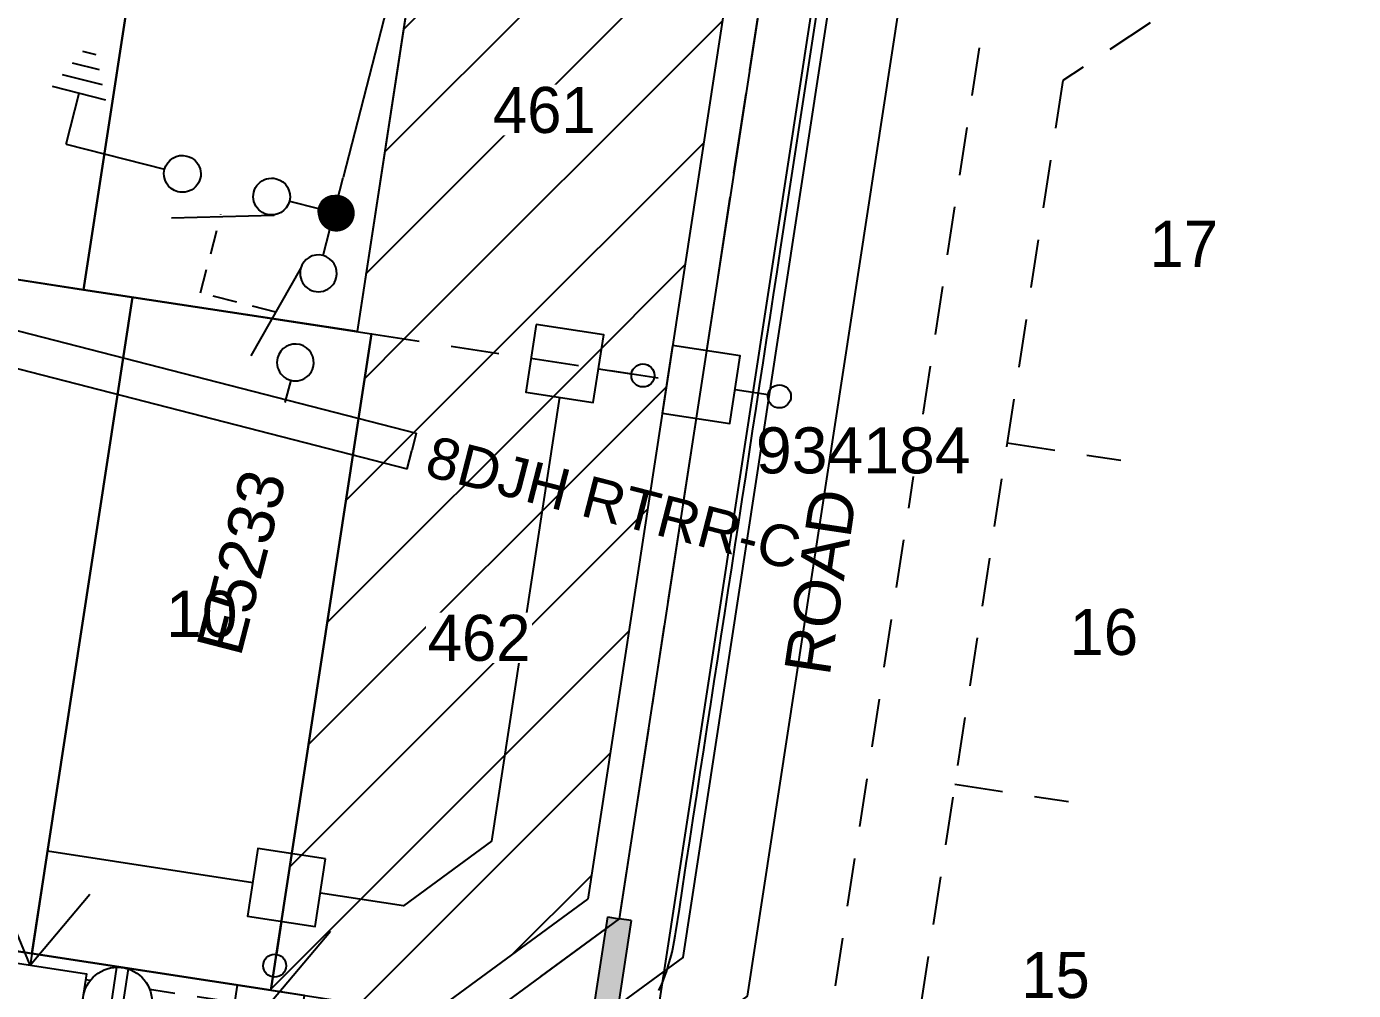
# Model space of a CAD drawing. Header units: metres. Extents: x 301343 to 301607, y 6240179 to 6240499.
# Drawn here: x 301537.2 to 301594.8, y 6240357.2 to 6240399.1 of the extents above; entities that cross this region are included whole.
import ezdxf
from ezdxf.enums import TextEntityAlignment as Align

# ---------------------------------------------------------------- set-up
doc = ezdxf.new("R2010")
doc.units = ezdxf.units.M
doc.header["$LTSCALE"] = 0.7
for name, pattern in [('A', [0]), ('Cable Exist OH', [1, 1, 0]), ('Dash', [5, 3, -2]), ('IE Trench LV', [6.5, 5, -1.5])]:
    doc.linetypes.add(name, pattern=pattern)
doc.layers.get('0').update_dxf_attribs({"color": 6})
for name, color, linetype in [('_User Miscellaneous11', 7, 'Continuous'), ('_User Miscellaneous4', 7, 'Continuous'), ('_User Miscellaneous7', 150, 'Continuous'), ('_User Miscellaneous8', 7, 'Continuous'), ('Cadastre Developer_SP_NEW', 4, 'Continuous'), ('Cadastre Roads_SP_EXT', 4, 'Continuous'), ('Cadastre Roads_SP_NEW', 8, 'Continuous'), ('Duct_SP_NEW', 2, 'Continuous'), ('Equip_HV_NEW', 2, 'Continuous'), ('Equip_LV_NEW', 5, 'Continuous'), ('Mains_HV_NEW_U72', 2, 'Continuous'), ('Mains_LV_NEW_R6', 2, 'Continuous'), ('Mains_LV_NEW_T84', 2, 'Continuous'), ('Services_SP_NEW_UG', 2, 'Continuous'), ('SupportsUG_SP_LV_NEW', 2, 'Continuous'), ('SupportsUG_SP_LV_SL_NEW', 2, 'Continuous'), ('Trench_SP_NEW', 2, 'Continuous')]:
    doc.layers.add(name, color=color, linetype=linetype)
doc.layers.add('_User Miscellaneous5', color=7, linetype='Continuous', lineweight=35)
doc.layers.add('_User Notes', color=7, linetype='Continuous', plot=False)
doc.styles.add('ARIAL', font='arial.ttf', dxfattribs={"height": 2})
doc.styles.add('Dot', font='dotfont.shx', dxfattribs={"height": 2})
doc.styles.add('POLE_LABEL', font='arial.ttf')
doc.styles.add('SL_LABEL', font='arial.ttf')
doc.styles.get("Standard").update_dxf_attribs({"font": 'arial.ttf'})
doc.styles.add('style1', font='iso3098b.shx')
doc.styles.add('SWG_LABEL', font='arial.ttf')
doc.styles.add('SWITCH_LABEL', font='arial.ttf', dxfattribs={"height": 2.5})
doc.linetypes.add('Cable New UG', pattern='A,8,-1,["x",style1,S=3.5,R=0,X=0.35,Y=-1],-3.5', length=12.5)
doc.linetypes.add('Cable Z', pattern='A,8,-1,["Z",Standard,S=2.5,R=0,X=0.35,Y=-1.25],-3.5', length=12.5)

# ---------------------------------------------------------------- blocks, each defined once
blk = doc.blocks.new('*U37')
at = {"lineweight": -3}
blk.add_lwpolyline([(-2.475, 2.49), (2.475, 2.49), (2.475, 0.51), (-2.475, 0.51)], close=True, dxfattribs=at)
for tag, flags, p in [('STREET_CODE', 9, (1.5, 3.5)), ('OWNED_BY', 9, (1.5, 3.3)), ('OPERATED_BY', 9, (1.5, 3.1)), ('MAINTAINED_BY', 9, (1.5, 2.9)), ('STATE', 9, (1.5, 2.7)), ('SUPPORT_TYPE', 9, (1.5, 2.5)), ('USAGE', 9, (1.5, 2.3)), ('SUBURB', 9, (1.5, 1.7)), ('LEGEND', 9, (1.5, 2.1)), ('PARENT', 9, (1.5, 1.9)), ('STREETNAME', 9, (1.5, 1.5)), ('LOCATION', 9, (1.5, 1.3)), ('NOTES', 9, (1.5, 1.1)), ('Z', 1, (1.5, 0.9))]:
    blk.add_attdef(tag, text='', height=0.2, dxfattribs=dict(flags=flags)).set_placement(p, align=Align.MIDDLE_LEFT)
at = {"layer": '_User Miscellaneous4', "style": 'ARIAL', "flags": 8}
blk.add_attdef('ASSET_NUM', text='', height=2, dxfattribs=at).set_placement((2, 5.5), align=Align.MIDDLE_LEFT)
blk = doc.blocks.new('A$C1B2C29DD')
at = {"layer": 'Services_SP_NEW_UG', "color": 2, "flags": 128}
for points in [[(0, 0), (-2.1, 3.444)], [(0, 0), (2.1, 3.444)]]:
    blk.add_lwpolyline(points, dxfattribs=at)
blk = doc.blocks.new('*U80')
at = {"layer": 'Services_SP_NEW_UG', "color": 2, "flags": 128}
blk.add_lwpolyline([(10.422, -0.75), (12.669, 2.934)], dxfattribs=at)
at = {"layer": 'Services_SP_NEW_UG', "color": 2, "linetype": 'Dash', "ltscale": 0.7, "flags": 128}
blk.add_lwpolyline([(2.473, -0.75), (10.422, -0.75)], dxfattribs=at)
blk = doc.blocks.new('*U38')
at = {"layer": '_User Miscellaneous7', "lineweight": -3}
blk.add_lwpolyline([(0, -3.03), (0, -1.58)], dxfattribs=at)
blk.add_lwpolyline([(-1.485, -6), (1.485, -6), (1.485, -3.03), (-1.485, -3.03)], close=True, dxfattribs=at)
blk.add_circle((0, -1.08), 0.5, dxfattribs=at)
at = {"layer": '_User Miscellaneous8', "color": 2, "lineweight": -3}
blk.add_lwpolyline([(-1.485, 0), (1.485, 0), (1.485, 2.97), (-1.485, 2.97)], close=True, dxfattribs=at)
at = {"style": 'POLE_LABEL', "flags": 9}
blk.add_attdef('STRUCTURE_PLANT_NUMBER', text='', height=0.2, dxfattribs=at).set_placement((1.641, 1.727), align=Align.MIDDLE_LEFT)
for tag, flags, p in [('STREET_CODE', 9, (1.641, 1.485)), ('OWNED_BY', 9, (1.641, 1.085)), ('COLUMN_TYPE', 9, (1.641, 1.285)), ('OPERATED_BY', 9, (1.641, 0.885)), ('STATE', 9, (1.641, 0.485)), ('MAINTAINED_BY', 9, (1.641, 0.685)), ('USAGE', 9, (1.641, 0.285)), ('LEGEND', 9, (1.641, 0.085)), ('SUBURB', 9, (1.641, -0.315)), ('STREETNAME', 9, (1.641, -0.515)), ('PARENT', 9, (1.641, -0.115)), ('LOCATION', 9, (1.641, -0.715)), ('NOTES', 9, (1.641, -0.915)), ('LABEL_ALIGNMENT', 9, (1.641, -1.115)), ('Z', 1, (1.641, -1.315))]:
    blk.add_attdef(tag, text='', height=0.2, dxfattribs=dict(flags=flags)).set_placement(p, align=Align.MIDDLE_LEFT)
at = {"layer": '_User Miscellaneous5', "style": 'ARIAL', "flags": 8}
blk.add_attdef('ASSET_NUM', text='', height=2, dxfattribs=at).set_placement((2, 3.485), align=Align.MIDDLE_LEFT)
blk = doc.blocks.new('*U62')
at = {"layer": '_User Miscellaneous8', "color": 2}
blk.add_line((0, 0), (0, 1.45), dxfattribs=at)
blk.add_circle((0, 1.95), 0.5, dxfattribs=at)
for tag, p, flags in [('Z', (0, 0), 1), ('OPERATED_BY', (0, -9.607), 9)]:
    blk.add_attdef(tag, p, '', height=0.2, dxfattribs=dict(flags=flags))
at = {"style": 'SL_LABEL', "flags": 9}
blk.add_attdef('STREET_CODE', text='', height=0.2, dxfattribs=at).set_placement((0, -0.2), align=Align.MIDDLE_LEFT)
at = {"flags": 9}
for tag, p in [('CONSTRUCTED_VOLTAGE', (0, -0.4)), ('CONTROL_TYPE', (0, -0.6)), ('LANTERN_PURPOSE', (0, -0.8)), ('LANTERN_TYPE', (0, -1)), ('NO_PHASES', (0, -1.2)), ('OPERATING_VOLTAGE', (0, -1.4)), ('ORIENTATION', (0, -1.6)), ('OWNED_BY', (0, -1.8)), ('STATE', (0, -2)), ('CEXIST', (0, -2.4)), ('USAGE', (0, -2.2)), ('CNEW', (0, -2.6)), ('CNUMBER', (0, -2.8)), ('CREMOVE', (0, -3)), ('CREPLACE', (0, -3.2)), ('LKINGHEIGHT', (0, -3.4)), ('LBRACKET', (0, -3.6)), ('LBRACKETVOCAB', (0, -3.8)), ('LCATEGORY', (0, -4)), ('LCHARGE1', (0, -4.2)), ('LCHARGE1PERCENT', (0, -4.4)), ('LCHARGE2', (0, -4.6)), ('LCHARGE2PERCENT', (0, -4.8)), ('LCHARGE3', (0, -5)), ('LCHARGE3PERCENT', (0, -5.2)), ('LEXIST', (0, -5.4)), ('LLAMP', (0, -5.6)), ('LLAMPVOCAB', (0, -5.8)), ('LMAST', (0, -6)), ('LMASTVOCAB', (0, -6.2)), ('LNEW', (0, -6.4)), ('LANTNUMBER', (0, -6.6)), ('LOUTREACH', (0, -7)), ('LOUTREACHVOCAB', (0, -7.2)), ('LRATECODE', (0, -7.4)), ('LREMOVE', (0, -7.6)), ('LREPLACE', (0, -7.8)), ('LTYPE', (0, -8)), ('SUBURB', (0, -8.6)), ('LTYPEVOCAB', (0, -8.2)), ('LEGEND', (0, -8.4)), ('STREETNAME', (0, -8.8)), ('LOCATION', (0, -9)), ('NOTES', (0, -9.2)), ('MAINTAINED_BY', (0, -9.863))]:
    blk.add_attdef(tag, text='', height=0.2, dxfattribs=at).set_placement(p, align=Align.MIDDLE_LEFT)
at = {"layer": '_User Notes', "style": 'SL_LABEL', "flags": 8}
blk.add_attdef('ASSET_NUM', text='', height=2.5, dxfattribs=at).set_placement((2, 2), align=Align.MIDDLE_LEFT)
at = {"layer": '_User Notes', "flags": 8}
blk.add_attdef('LNUMBER', text='', height=2.5, dxfattribs=at).set_placement((1.2, -2.8), align=Align.MIDDLE_LEFT)
blk = doc.blocks.new('LV_UG_LINKS_CLOSED_NEW')
for tag, flags, p in [('OPERATED_BY', 9, (1.5, -2)), ('MAINTAINED_BY', 9, (1.5, -2.2)), ('NUMBER_OF_PHASES', 9, (1.5, -2.4)), ('TYPE', 9, (1.5, -2.6)), ('Z', 1, (1.5, -2.8))]:
    blk.add_attdef(tag, text='', height=0.2, dxfattribs=dict(flags=flags)).set_placement(p, align=Align.MIDDLE_LEFT)
blk.add_wipeout([(-1.056, 1.057), (-1.18, 0.916), (-1.286, 0.761), (-1.371, 0.594), (-1.435, 0.417), (-1.476, 0.234), (-1.493, 0.047), (-1.487, -0.14), (-1.458, -0.326), (-1.406, -0.506), (-1.331, -0.678), (-1.236, -0.839), (-1.121, -0.988), (-0.988, -1.12), (-0.84, -1.235), (-0.679, -1.331), (-0.506, -1.406), (-0.326, -1.458), (-0.141, -1.487), (0.047, -1.493), (0.233, -1.476), (0.416, -1.435), (0.593, -1.371), (0.76, -1.286), (0.915, -1.181), (1.056, -1.057), (1.18, -0.916), (1.286, -0.761), (1.371, -0.594), (1.435, -0.417), (1.476, -0.234), (1.493, -0.047), (1.487, 0.14), (1.458, 0.326), (1.406, 0.506), (1.331, 0.678), (1.236, 0.839), (1.121, 0.988), (0.988, 1.12), (0.84, 1.235), (0.679, 1.331), (0.506, 1.406), (0.326, 1.458), (0.141, 1.487), (-0.047, 1.493), (-0.233, 1.476), (-0.416, 1.435), (-0.593, 1.371), (-0.76, 1.286), (-0.915, 1.181)])
for p, q in [((-0.25, -1.479), (-0.25, 1.479)), ((0.25, -1.479), (0.25, 1.479))]:
    blk.add_line(p, q)
blk.add_circle((0, 0), 1.5)
at = {"flags": 9}
for tag, p in [('ACTUAL_STATUS', (1.5, 0)), ('OPERATING_VOLTAGE', (1.5, -0.6)), ('CONSTRUCTED_VOLTAGE', (1.5, -0.2)), ('NO_PHASES', (1.5, -0.4)), ('ORIENTATION', (1.5, -0.8)), ('STATE', (1.5, -1)), ('SWITCH_TYPE', (1.5, -1.2)), ('OWNED_BY', (1.5, -1.8)), ('USAGE', (1.5, -1.4)), ('NOTES', (1.5, -1.6))]:
    blk.add_attdef(tag, text='', height=0.2, dxfattribs=at).set_placement(p, align=Align.MIDDLE_LEFT)
blk = doc.blocks.new('*U102')
for p, q in [((-1.6, 0), (-1.6, 69.895)), ((-1.6, 69.895), (-0.8, 69.895)), ((0, 69.895), (-0.8, 69.895)), ((0, 0), (0, 69.895)), ((-1.6, 0), (-0.8, 0)), ((0, 0), (-0.8, 0))]:
    blk.add_line(p, q)
at = {"style": 'ARIAL'}
blk.add_attdef('SWG_TYPE', text='', height=1.8, rotation=90, dxfattribs=at).set_placement((-0.8, 70.639), align=Align.MIDDLE_LEFT)
blk.add_attdef('SUB_TYPE', text='', height=1.8, rotation=90, dxfattribs=at).set_placement((-0.8, -0.757), align=Align.MIDDLE_RIGHT)
blk = doc.blocks.new('SWG_SIE_ES_NEW')
for p, q in [((-6.103, 0.747), (-1.804, 1.966)), ((2.223, -2.29), (4.623, -2.285)), ((2.524, -2.89), (4.324, -2.886)), ((2.826, -3.489), (4.026, -3.486)), ((3.127, -4.088), (3.727, -4.087))]:
    blk.add_line(p, q)
at = {"const_width": 0.8, "flags": 128}
blk.add_lwpolyline([(-9.091, -0.021, 1), (-8.291, -0.021, 1)], format="xyb", close=True, dxfattribs=at)
for points in [[(-5.789, -0.821, -1), (-5.793, 0.779, -1)], [(-1.789, -0.813, -1), (-1.793, 0.787, -1)]]:
    blk.add_lwpolyline(points, format="xyb", close=True)
for points in [[(-6.591, -0.023), (-7.891, -0.023)], [(3.423, -0.012), (-0.991, -0.012)], [(3.423, -0.012), (3.423, -2.288)]]:
    blk.add_lwpolyline(points)
at = {"flags": 1}
blk.add_attdef('Z', (0, 0), '', height=0.2, dxfattribs=at)
at = {"style": 'SWITCH_LABEL', "flags": 9}
blk.add_attdef('STREET_CODE', text='', height=0.2, dxfattribs=at).set_placement((0, -0.2), align=Align.MIDDLE_LEFT)
at = {"flags": 9}
for tag, p in [('ORIENTATION', (0, -0.4)), ('PARENT', (0, -0.6)), ('SUBURB', (0, -1)), ('STREETNAME', (0, -1.2)), ('USAGE', (0, -0.8)), ('LOCATION', (0, -1.4)), ('NOTES', (0, -1.6))]:
    blk.add_attdef(tag, text='', height=0.2, dxfattribs=at).set_placement(p, align=Align.MIDDLE_LEFT)
at = {"style": 'ARIAL', "flags": 8}
blk.add_attdef('ASSET_NUM', text='', height=2, dxfattribs=at).set_placement((-1.812, -3.151), align=Align.MIDDLE_CENTER)
blk = doc.blocks.new('SWG_SIE_SU_NEW')
blk.add_line((5.808, 0.79), (1.594, 1.938))
at = {"linetype": 'A', "lineweight": 0}
for p, q in [((8.381, 0.659), (8.379, -0.682)), ((8.579, -0.712), (8.581, 0.688)), ((8.781, 0.659), (8.779, -0.683)), ((7.981, 0.347), (7.98, -0.368)), ((8.18, -0.584), (8.181, 0.562)), ((8.98, -0.588), (8.981, 0.564)), ((9.181, 0.351), (9.18, -0.376))]:
    blk.add_line(p, q, dxfattribs=at)
at = {"linetype": 'Dash', "ltscale": 0.5}
blk.add_lwpolyline([(3.701, 1.364), (3.701, 4.733), (7.222, 4.733)], dxfattribs=at)
for points in [[(1.798, -0.802, 1), (1.802, 0.798, 1)], [(5.798, -0.81, 1), (5.802, 0.79, 1)]]:
    blk.add_lwpolyline(points, format="xyb", close=True)
for points in [[(1, 0), (0, 0)], [(6.6, -0.012), (10.1, -0.012)]]:
    blk.add_lwpolyline(points)
at = {"linetype": 'A', "lineweight": 0}
blk.add_circle((8.582, -0.012), 0.7, dxfattribs=at)
at = {"style": 'SWG_LABEL', "flags": 8}
blk.add_attdef('ASSET_NUM', text='', height=2, rotation=179.95437, dxfattribs=at).set_placement((-2.4, 0.012), align=Align.MIDDLE_LEFT)
at = {"flags": 1}
blk.add_attdef('Z', (0, 0), '', height=0.2, dxfattribs=at)
at = {"style": 'SWITCH_LABEL', "flags": 9}
blk.add_attdef('STREET_CODE', text='', height=0.2, dxfattribs=at).set_placement((0, 0), align=Align.MIDDLE_LEFT)
at = {"flags": 9}
for tag, p in [('ORIENTATION', (0, -0.2)), ('USAGE', (0, -0.6)), ('PARENT', (0, -0.4)), ('SUBURB', (0, -0.8)), ('STREETNAME', (0, -1)), ('LOCATION', (0, -1.2)), ('OWNED_BY', (-0.003, -1.619)), ('NOTES', (0, -1.4)), ('OPERATED_BY', (-0.009, -1.841)), ('MAINTAINED_BY', (-0.011, -2.048))]:
    blk.add_attdef(tag, text='', height=0.2, dxfattribs=at).set_placement(p, align=Align.MIDDLE_LEFT)

msp = doc.modelspace()

# ---------------------------------------------------------------- hatches: boundary and pattern name
at = {"layer": '_User Miscellaneous11'}
h = msp.add_hatch(dxfattribs=at)
h.set_pattern_fill('ANSI31', color=3)
h.paths.add_polyline_path([(301567.584, 6240400.583), (301562.682, 6240408.007), (301555.22, 6240409.924), (301551.527, 6240385.847), (301552.154, 6240385.751), (301565.006, 6240383.78)])
h = msp.add_hatch(dxfattribs=at)
h.set_pattern_fill('ANSI31', color=3)
h.paths.add_polyline_path([(301565.006, 6240383.78), (301552.154, 6240385.751), (301547.781, 6240357.234), (301554.702, 6240356.173), (301561.542, 6240361.194)])
h = msp.add_hatch(color=256, dxfattribs=at)
h.dxf.hatch_style = 1
h.paths.add_polyline_path([(301563.428, 6240360.261), (301562.4, 6240360.418), (301558.598, 6240335.63), (301559.626, 6240335.472)])

# ---------------------------------------------------------------- linework, layer by layer
at = {"layer": 'Cadastre Developer_SP_NEW', "linetype": 'Continuous', "lineweight": 25}
for p, q in [((301543.519, 6240412.929), (301539.645, 6240387.669)), ((301555.22, 6240409.924), (301551.527, 6240385.847)), ((301567.584, 6240400.583), (301565.006, 6240383.78)), ((301528.295, 6240389.41), (301539.645, 6240387.669)), ((301531.397, 6240388.934), (301541.776, 6240387.343)), ((301537.402, 6240358.826), (301541.776, 6240387.343)), ((301539.645, 6240387.669), (301551.527, 6240385.847)), ((301541.776, 6240387.343), (301552.154, 6240385.751)), ((301547.781, 6240357.234), (301552.154, 6240385.751)), ((301565.006, 6240383.78), (301561.542, 6240361.194)), ((301554.702, 6240356.173), (301561.542, 6240361.194)), ((301527.023, 6240360.418), (301537.402, 6240358.826)), ((301537.402, 6240358.826), (301547.781, 6240357.234)), ((301547.781, 6240357.234), (301554.702, 6240356.173))]:
    msp.add_line(p, q, dxfattribs=at)
at = {"layer": 'Cadastre Developer_SP_NEW', "linetype": 'Dash', "lineweight": 25}
msp.add_line((301552.154, 6240385.751), (301565.006, 6240383.78), dxfattribs=at)
at = {"layer": 'Cadastre Developer_SP_NEW', "linetype": 'Continuous', "lineweight": 25}
for points in [[(301528.295, 6240389.41), (301532.343, 6240415.8), (301543.519, 6240412.929), (301539.645, 6240387.669), (301528.295, 6240389.41)], [(301555.22, 6240409.924), (301551.527, 6240385.847), (301539.645, 6240387.669), (301543.519, 6240412.929), (301555.22, 6240409.924)], [(301527.023, 6240360.418), (301531.397, 6240388.934), (301541.776, 6240387.343), (301537.402, 6240358.826), (301527.023, 6240360.418)], [(301537.402, 6240358.826), (301541.776, 6240387.343), (301552.154, 6240385.751), (301547.781, 6240357.234), (301537.402, 6240358.826)]]:
    msp.add_lwpolyline(points, close=True, dxfattribs=at)
at = {"layer": 'Cadastre Developer_SP_NEW', "linetype": 'Continuous', "lineweight": 25, "flags": 128}
msp.add_lwpolyline([(301550.516, 6240264.529), (301572.153, 6240405.597)], dxfattribs=at)
at = {"layer": 'Cadastre Developer_SP_NEW', "linetype": 'Dash', "lineweight": 25}
for points in [[(301594.801, 6240399.679), (301588.897, 6240401.196), (301582.175, 6240396.758), (301565.274, 6240286.621), (301570.295, 6240279.78), (301579.596, 6240278.353)], [(301579.76, 6240381.016), (301584.702, 6240380.258)], [(301577.484, 6240366.19), (301582.427, 6240365.431)]]:
    msp.add_lwpolyline(points, dxfattribs=at)
at = {"layer": 'Cadastre Roads_SP_NEW', "lineweight": 25}
for p, q in [((301569.92, 6240389.428, 53.884), (301571.465, 6240399.507, 54.176)), ((301569.768, 6240388.44, 53.855), (301569.92, 6240389.428, 53.884)), ((301569.616, 6240387.451, 53.827), (301569.768, 6240388.44, 53.855)), ((301569.465, 6240386.463, 53.8), (301569.616, 6240387.451, 53.827)), ((301569.313, 6240385.475, 53.773), (301569.465, 6240386.463, 53.8)), ((301569.162, 6240384.486, 53.747), (301569.313, 6240385.475, 53.773)), ((301569.01, 6240383.498, 53.721), (301569.162, 6240384.486, 53.747)), ((301568.858, 6240382.509, 53.696), (301569.01, 6240383.498, 53.721)), ((301568.707, 6240381.521, 53.672), (301568.858, 6240382.509, 53.696)), ((301568.555, 6240380.532, 53.648), (301568.707, 6240381.521, 53.672)), ((301568.404, 6240379.544, 53.624), (301568.555, 6240380.532, 53.648)), ((301568.252, 6240378.556, 53.602), (301568.404, 6240379.544, 53.624)), ((301568.1, 6240377.567, 53.579), (301568.252, 6240378.556, 53.602)), ((301567.949, 6240376.579, 53.557), (301568.1, 6240377.567, 53.579)), ((301567.797, 6240375.59, 53.536), (301567.949, 6240376.579, 53.557)), ((301567.646, 6240374.602, 53.516), (301567.797, 6240375.59, 53.536)), ((301567.494, 6240373.613, 53.496), (301567.646, 6240374.602, 53.516)), ((301567.342, 6240372.625, 53.476), (301567.494, 6240373.613, 53.496)), ((301567.191, 6240371.636, 53.457), (301567.342, 6240372.625, 53.476)), ((301567.039, 6240370.648, 53.439), (301567.191, 6240371.636, 53.457)), ((301566.888, 6240369.66, 53.421), (301567.039, 6240370.648, 53.439)), ((301566.736, 6240368.671, 53.404), (301566.888, 6240369.66, 53.421)), ((301566.584, 6240367.683, 53.387), (301566.736, 6240368.671, 53.404)), ((301566.433, 6240366.694, 53.371), (301566.584, 6240367.683, 53.387)), ((301566.281, 6240365.706, 53.355), (301566.433, 6240366.694, 53.371)), ((301566.13, 6240364.717, 53.34), (301566.281, 6240365.706, 53.355)), ((301565.978, 6240363.729, 53.325), (301566.13, 6240364.717, 53.34)), ((301565.826, 6240362.74, 53.311), (301565.978, 6240363.729, 53.325)), ((301565.675, 6240361.752, 53.298), (301565.826, 6240362.74, 53.311)), ((301565.523, 6240360.764, 53.285), (301565.675, 6240361.752, 53.298)), ((301565.372, 6240359.775, 53.273), (301565.523, 6240360.764, 53.285)), ((301565.302, 6240359.347, 53.267), (301565.345, 6240359.599, 53.271)), ((301565.345, 6240359.599, 53.271), (301565.372, 6240359.775, 53.273)), ((301565.206, 6240358.886, 53.26), (301565.241, 6240359.039, 53.262)), ((301565.241, 6240359.039, 53.262), (301565.273, 6240359.193, 53.265)), ((301565.273, 6240359.193, 53.265), (301565.302, 6240359.347, 53.267)), ((301565.01, 6240358.187, 53.246), (301565.057, 6240358.337, 53.25)), ((301565.057, 6240358.337, 53.25), (301565.101, 6240358.487, 53.253)), ((301565.101, 6240358.487, 53.253), (301565.168, 6240358.734, 53.258)), ((301565.168, 6240358.734, 53.258), (301565.206, 6240358.886, 53.26)), ((301564.817, 6240357.651, 53.234), (301564.908, 6240357.89, 53.24)), ((301564.908, 6240357.89, 53.24), (301564.96, 6240358.038, 53.243)), ((301564.96, 6240358.038, 53.243), (301565.01, 6240358.187, 53.246)), ((301564.632, 6240357.218, 53.222), (301564.696, 6240357.361, 53.226)), ((301564.696, 6240357.361, 53.226), (301564.758, 6240357.506, 53.23)), ((301564.758, 6240357.506, 53.23), (301564.817, 6240357.651, 53.234))]:
    msp.add_line(p, q, dxfattribs=at)
at = {"layer": 'Cadastre Roads_SP_NEW', "linetype": 'Dash', "lineweight": 25, "elevation": 53.168, "flags": 128}
for points in [[(301576.113, 6240382.269), (301578.65, 6240398.799)], [(301569.117, 6240336.672), (301575.697, 6240379.56)]]:
    msp.add_lwpolyline(points, dxfattribs=at)
at = {"layer": 'Duct_SP_NEW'}
for p, q in [((301562.4, 6240360.418), (301558.598, 6240335.63)), ((301563.428, 6240360.261), (301559.626, 6240335.472)), ((301562.4, 6240360.418), (301562.914, 6240360.34)), ((301563.428, 6240360.261), (301562.914, 6240360.34))]:
    msp.add_line(p, q, dxfattribs=at)
at = {"layer": 'Mains_HV_NEW_U72', "color": 2, "linetype": 'Cable New UG', "elevation": 52.405, "flags": 128}
msp.add_lwpolyline([(301520.185, 6240415.559), (301554.563, 6240406.729), (301550.919, 6240392.546)], dxfattribs=at)
at = {"layer": 'Mains_LV_NEW_R6', "linetype": 'Cable Z', "flags": 128}
for points in [[(301560.318, 6240382.997), (301557.36, 6240363.706), (301553.542, 6240360.903), (301549.931, 6240361.457)], [(301546.995, 6240361.908), (301538.084, 6240363.274), (301537.325, 6240358.322)]]:
    msp.add_lwpolyline(points, dxfattribs=at)
at = {"layer": 'Mains_LV_NEW_T84', "linetype": 'Cable New UG', "flags": 128}
for points in [[(301521.097, 6240418.056), (301523.793, 6240428.837), (301564.885, 6240418.282), (301575.423, 6240402.322), (301568.467, 6240356.973), (301561.645, 6240351.965), (301556.249, 6240316.783)], [(301542.269, 6240344.261), (301543.531, 6240344.085), (301543.986, 6240347.051), (301539.417, 6240347.692), (301540.357, 6240353.82), (301555.863, 6240351.442), (301565.69, 6240358.657), (301572.282, 6240401.634), (301563.018, 6240415.664), (301525.971, 6240425.18), (301524.002, 6240417.307)], [(301527.014, 6240416.561), (301528.28, 6240421.489), (301561.152, 6240413.046), (301569.142, 6240400.946), (301562.914, 6240360.34), (301555.089, 6240354.596), (301542.594, 6240356.512)]]:
    msp.add_lwpolyline(points, dxfattribs=at)
at = {"layer": 'Trench_SP_NEW', "linetype": 'IE Trench LV', "flags": 128}
for points in [[(301564.273, 6240408.319), (301569.142, 6240400.946), (301566.699, 6240385.023)], [(301566.249, 6240382.087), (301562.914, 6240360.34)], [(301562.321, 6240359.904), (301555.089, 6240354.596), (301549.021, 6240355.527)]]:
    msp.add_lwpolyline(points, dxfattribs=at)

# ---------------------------------------------------------------- block references
at = {"layer": 'Equip_HV_NEW'}
ref = msp.add_blockref('SWG_SIE_ES_NEW', (301542.201, 6240393.136, 52.405), dxfattribs=dict(at, rotation=165.5941757516788))
ref.add_attrib('ASSET_NUM', 'E52329', dxfattribs={"layer": '0', "height": 2, "style": 'ARIAL'}).set_placement((301548.686, 6240400.633, 52.405), align=Align.MIDDLE_RIGHT)
ref = msp.add_blockref('*U102', (301486.002, 6240397.283, 52.405), dxfattribs=dict(at, rotation=255.5941757516788))
ref.add_attrib('SWG_TYPE', '8DJH RTRR-C', dxfattribs={"layer": '0', "height": 1.8, "rotation": 345.59418, "style": 'ARIAL'}).set_placement((301554.62, 6240380.483, 52.405), align=Align.MIDDLE_LEFT)
ref = msp.add_blockref('SWG_SIE_SU_NEW', (301548.395, 6240382.766, 52.405), dxfattribs=dict(at, rotation=75.59417575167882))
ref.add_attrib('ASSET_NUM', 'E5233', dxfattribs={"layer": '0', "height": 2, "rotation": 255.54855, "style": 'SWG_LABEL', "text_generation_flag": 6}).set_placement((301545.493, 6240371.918, 52.405), align=Align.MIDDLE_LEFT)
at = {"layer": 'Services_SP_NEW_UG', "rotation": 351.280627143151}
msp.add_blockref('*U80', (301537.402, 6240358.826), dxfattribs=at)
at = {"layer": 'SupportsUG_SP_LV_NEW', "rotation": 351.2806271424561}
msp.add_blockref('A$C1B2C29DD', (301537.325, 6240358.322), dxfattribs=at)
at = {"layer": 'SupportsUG_SP_LV_NEW'}
ref = msp.add_blockref('*U37', (301537.402, 6240358.826), dxfattribs=dict(at, rotation=171.2806271424561))
ref.add_attrib('ASSET_NUM_001', "'S'147302", (301524.892, 6240353.537), dxfattribs={"layer": '_User Miscellaneous4', "height": 2, "style": 'ARIAL'})
at = {"layer": 'SupportsUG_SP_LV_SL_NEW', "ltscale": 0.5}
ref = msp.add_blockref('*U38', (301565.006, 6240383.78), dxfattribs=dict(at, rotation=261.2799725993466))
ref.add_attrib('ASSET_NUM_001', '934184', (301568.849, 6240379.69), dxfattribs={"layer": '_User Miscellaneous5', "height": 2, "style": 'ARIAL'})
at = {"layer": 'SupportsUG_SP_LV_SL_NEW', "ltscale": 0.5, "rotation": 261.2799725993466}
msp.add_blockref('*U62', (301567.942, 6240383.33), dxfattribs=at)
at = {"layer": 'SupportsUG_SP_LV_SL_NEW', "ltscale": 0.5}
ref = msp.add_blockref('*U38', (301547.781, 6240357.234), dxfattribs=dict(at, rotation=171.2806271548335))
ref.add_attrib('ASSET_NUM_001', '934183', (301548.383, 6240351.745), dxfattribs={"layer": '_User Miscellaneous5', "height": 2, "style": 'ARIAL'})

# ---------------------------------------------------------------- texts
at = {"layer": 'Cadastre Developer_SP_NEW', "style": 'Dot'}
for s, p in [('17', (301587.43, 6240388.663)), ('16', (301583.959, 6240371.8)), ('15', (301581.861, 6240356.896))]:
    msp.add_text(s, height=2, dxfattribs=at).set_placement(p, align=Align.CENTER)
at = {"layer": 'Cadastre Developer_SP_NEW'}
msp.add_text('10', height=2, dxfattribs=at).set_placement((301544.778, 6240372.589), align=Align.CENTER)
at = {"layer": 'Cadastre Roads_SP_EXT'}
msp.add_text('ROAD', height=2, rotation=81.48246, dxfattribs=at).set_placement((301572.043, 6240370.841))

# ---------------------------------------------------------------- next in the draw order: block references
at = {"layer": 'Equip_LV_NEW', "linetype": 'Cable Exist OH', "lineweight": 0, "rotation": 351.2806271449538}
msp.add_blockref('LV_UG_LINKS_CLOSED_NEW', (301541.12, 6240356.738), dxfattribs=at)

# ---------------------------------------------------------------- next in the draw order: wipeouts: each hides what was drawn before it
for points in [[(301557.659, 6240394.379), (301561.659, 6240394.379), (301561.659, 6240396.579), (301557.659, 6240396.579)], [(301554.526, 6240371.446), (301559.126, 6240371.446), (301559.126, 6240373.646), (301554.526, 6240373.646)]]:
    msp.add_wipeout(points).dxf.layer = 'Cadastre Developer_SP_NEW'

# ---------------------------------------------------------------- next in the draw order: texts
at = {"layer": 'Cadastre Developer_SP_NEW', "style": 'Dot'}
for s, p in [('461', (301559.659, 6240394.479)), ('462', (301556.826, 6240371.546))]:
    msp.add_text(s, height=2, dxfattribs=at).set_placement(p, align=Align.CENTER)

doc.saveas('drawing.dxf')
